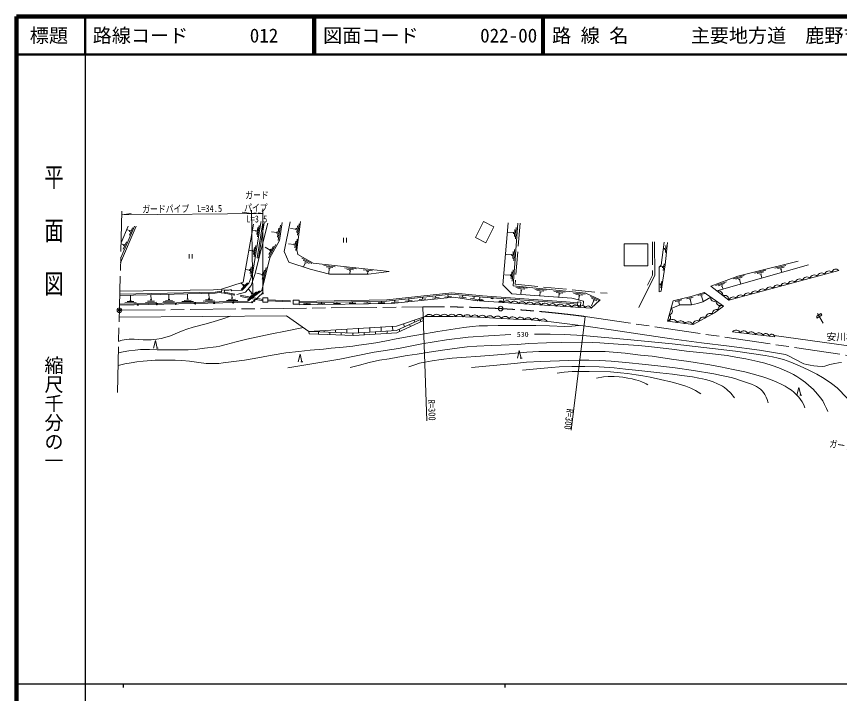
# Model space of a CAD drawing. Units: millimetres, scale not verified. Extents: x 40000 to 680000, y 20000 to 380000.
# Drawn here: x 40000 to 255718, y 202409 to 380000 of the extents above; entities that cross this region are included whole.
import ezdxf
from ezdxf.enums import TextEntityAlignment as Align

# ---------------------------------------------------------------- set-up
doc = ezdxf.new("R2010")
doc.units = ezdxf.units.MM
doc.header["$LTSCALE"] = 1000
doc.header["$PDMODE"] = 32
doc.header["$PDSIZE"] = 500
doc.linetypes.add('CHAIN', pattern=[18.5, 12, -1.5, 3.5, -1.5])
doc.linetypes.add('DASHED', pattern=[7.5, 6, -1.5])
for name, color, linetype, lineweight in [('M-BGD', 7, 'Continuous', 13), ('M-BMK', 2, 'CHAIN', 13), ('M-BMK-SRVR', 3, 'Continuous', 13), ('M-STR-HTXT', 7, 'Continuous', 13), ('M-TTL', 2, 'Continuous', 140), ('M-TTL-BAND', 7, 'Continuous', 25), ('M-TTL-LINE', 7, 'Continuous', 50)]:
    doc.layers.add(name, color=color, linetype=linetype, lineweight=lineweight)
for name, color, linetype in [('M-BMK-HTXT', 7, 'Continuous'), ('M-OTRS', 6, 'Continuous'), ('M-TTL-TXT', 7, 'Continuous')]:
    doc.layers.add(name, color=color, linetype=linetype)
doc.styles.add('@ＭＳ ゴシック', font='')
doc.styles.add('ＭＳ ゴシック', font='')
doc.styles.get('@ＭＳ ゴシック').set_extended_font_data('@MS Gothic')
doc.styles.get('ＭＳ ゴシック').set_extended_font_data('MS Gothic')

msp = doc.modelspace()

# ---------------------------------------------------------------- hatches: boundary and pattern name
at = {"layer": 'M-BGD'}
for points in [[(104637, 307494, -1), (104414, 307294, -1)], [(71653, 304398, -1), (71953, 304405, -0.41421), (71806, 304252, -0.41421)], [(76652, 304505, -1), (76952, 304512, -0.41421), (76805, 304358, -0.41421)], [(81651, 304612, -1), (81951, 304619, -0.41421), (81804, 304465, -0.41421)], [(86650, 304719, -1), (86950, 304726, -0.41421), (86803, 304572, -0.41421)], [(91649, 304826, -1), (91949, 304832, -0.41421), (91802, 304679, -0.41421)], [(96647, 304933, -1), (96947, 304939, -0.41421), (96801, 304786, -0.41421)], [(101646, 305040, -1), (101946, 305046, -0.41421), (101799, 304893, -0.41421)], [(102132, 305387, -0.41421), (102282, 305537, -0.41421), (102432, 305387, -1)], [(161446, 305368, -0.82183), (162434, 305299)], [(164366, 306234), (164990, 306190, -0.84072)], [(166413, 305018, -0.82183), (167401, 304948)]]:
    msp.add_hatch(color=256, dxfattribs=at).paths.add_polyline_path(points)

# ---------------------------------------------------------------- linework, layer by layer
for p, q in [((104918, 325871), (103408, 316611)), ((67302, 315356), (71411, 325024)), ((67337, 316711), (70907, 324967)), ((67436, 320651), (69294, 324988)), ((69727, 323750), (68914, 324102)), ((69586, 322667), (70419, 324595)), ((69630, 323525), (69825, 323975)), ((102806, 323767), (101839, 323926)), ((102772, 323560), (102840, 323974)), ((102956, 322830), (103248, 324606)), ((103154, 322189), (103642, 325149)), ((108273, 323052), (108357, 323606)), ((108433, 322098), (108790, 324471)), ((108611, 321262), (109206, 325217)), ((113288, 324222), (111800, 324408)), ((113262, 324014), (113315, 324431)), ((113474, 323292), (113698, 325078)), ((113698, 322659), (114070, 325636)), ((170519, 322310), (170653, 324105)), ((170774, 321690), (170996, 324681)), ((108315, 323329), (106832, 323552)), ((113196, 318651), (113569, 321628)), ((125677, 321950), (125677, 320750)), ((126477, 321950), (126477, 320750)), ((170287, 323230), (168791, 323341)), ((170271, 323021), (170302, 323439)), ((68133, 320063), (67429, 320368)), ((67991, 318981), (68825, 320908)), ((68035, 319838), (68230, 320288)), ((102091, 317582), (102384, 319358)), ((102290, 316941), (102777, 319901)), ((106499, 318738), (105186, 319463)), ((106057, 316697), (107991, 320199)), ((106182, 317542), (107342, 319643)), ((112787, 320214), (111299, 320400)), ((112761, 320005), (112813, 320422)), ((112973, 319284), (113196, 321070)), ((210062, 318124), (210235, 319915)), ((85280, 317680), (85280, 316480)), ((86080, 317680), (86080, 316480)), ((101942, 318518), (100901, 318699)), ((101907, 318311), (101976, 318726)), ((106364, 318493), (106634, 318983)), ((169857, 317442), (168361, 317553)), ((169841, 317232), (169872, 317651)), ((170089, 316522), (170223, 318317)), ((170344, 315901), (170566, 318893)), ((209850, 319048), (209532, 319079)), ((209830, 318839), (209870, 319257)), ((117377, 315166), (114757, 316627)), ((116707, 315196), (115135, 316072)), ((115775, 315372), (115165, 314278)), ((115958, 315270), (115591, 315474)), ((209513, 313364), (209793, 315142)), ((101111, 313475), (99996, 313658)), ((101076, 313268), (101145, 313682)), ((101260, 312538), (101553, 314314)), ((101459, 311897), (101946, 314857)), ((104430, 311085), (104993, 313418)), ((104534, 310237), (105472, 314126)), ((123545, 314356), (120563, 314681)), ((122916, 314122), (121127, 314317)), ((122198, 313899), (121780, 313944)), ((121989, 313922), (121831, 312475)), ((128990, 313763), (126007, 314087)), ((128361, 313529), (126571, 313724)), ((127642, 313306), (127225, 313351)), ((127433, 313329), (127333, 312405)), ((133283, 313295), (130897, 313555)), ((132336, 313096), (131779, 313157)), ((132057, 313127), (131978, 312399)), ((169695, 311210), (169828, 313005)), ((169949, 310589), (170172, 313581)), ((209357, 314300), (208609, 314417)), ((209324, 314092), (209389, 314507)), ((223592, 307995), (247601, 314850)), ((236374, 313411), (233462, 312692)), ((235864, 312976), (234116, 312544)), ((241673, 314719), (238761, 314000)), ((241163, 314284), (239415, 313852)), ((240565, 313827), (240157, 313727)), ((240361, 313777), (240590, 312848)), ((104420, 312322), (102962, 312674)), ((104354, 312050), (104485, 312594)), ((169462, 312129), (167966, 312241)), ((169447, 311920), (169478, 312339)), ((230715, 312079), (227862, 311152)), ((230237, 311608), (228525, 311052)), ((229674, 311110), (229274, 310980)), ((229474, 311045), (229882, 309791)), ((235266, 312519), (234858, 312418)), ((235062, 312469), (235338, 311349)), ((99529, 309478), (98829, 310142)), ((98920, 308401), (100573, 310142)), ((99336, 309275), (99722, 309681)), ((101759, 307296), (100841, 308482)), ((173837, 308696), (170853, 309001)), ((173210, 308459), (171419, 308642)), ((178843, 308185), (175859, 308490)), ((208821, 309753), (208444, 309813)), ((208789, 309546), (208854, 309961)), ((208888, 308831), (209169, 310609)), ((226063, 310438), (223248, 309400)), ((225604, 309949), (223915, 309326)), ((225060, 309429), (224666, 309283)), ((224863, 309356), (225196, 308453)), ((69888, 305530), (69859, 306894)), ((75268, 305644), (75239, 307014)), ((79948, 305744), (79919, 307119)), ((84855, 305848), (84826, 307228)), ((90462, 305967), (90432, 307354)), ((96492, 306095), (96472, 307017)), ((100545, 305598), (103708, 308046)), ((100994, 306324), (102892, 307794)), ((101538, 307125), (101980, 307468)), ((102282, 305387), (104525, 307394)), ((146436, 305811), (146382, 306338)), ((149922, 306168), (149865, 306723)), ((152237, 306405), (154027, 306588)), ((153132, 306496), (153072, 307078)), ((156045, 306439), (157826, 306181)), ((156936, 306310), (157021, 306895)), ((159872, 305885), (159978, 306604)), ((161336, 305376), (161444, 306460)), ((172493, 308230), (172075, 308273)), ((172284, 308252), (172161, 307051)), ((178216, 307947), (176425, 308130)), ((177499, 307719), (177081, 307762)), ((177290, 307740), (177185, 306714)), ((183827, 307676), (180843, 307981)), ((183200, 307438), (181409, 307621)), ((182483, 307210), (182065, 307253)), ((182274, 307231), (182187, 306378)), ((189021, 307156), (186036, 307455)), ((188394, 306917), (186603, 307096)), ((187678, 306687), (187260, 306729)), ((187469, 306708), (187362, 305639)), ((192693, 305508), (190422, 306553)), ((217397, 306382), (215646, 305964)), ((220292, 307306), (218572, 306778)), ((219721, 306817), (219319, 306693)), ((219520, 306755), (219992, 305206)), ((67022, 304299), (101796, 305043)), ((68401, 304898), (71400, 304962)), ((68994, 305211), (70794, 305249)), ((69678, 305525), (70098, 305534)), ((73781, 305012), (76781, 305076)), ((74375, 305325), (76174, 305363)), ((75058, 305640), (75478, 305648)), ((78462, 305112), (81461, 305176)), ((79055, 305424), (80855, 305463)), ((79738, 305739), (80158, 305748)), ((83368, 305216), (86367, 305280)), ((83961, 305529), (85761, 305567)), ((84645, 305843), (85065, 305852)), ((88975, 305335), (91975, 305399)), ((89569, 305648), (91368, 305686)), ((90252, 305963), (90672, 305971)), ((95005, 305463), (98004, 305527)), ((95598, 305776), (97398, 305814)), ((96282, 306091), (96702, 306100)), ((115227, 304604), (117027, 304629)), ((116127, 304617), (116120, 304959)), ((119009, 304656), (120809, 304680)), ((119909, 304668), (119904, 305021)), ((123113, 304712), (124913, 304736)), ((124013, 304724), (124008, 305088)), ((127172, 304767), (128972, 304792)), ((128072, 304779), (128067, 305155)), ((131008, 304819), (132808, 304844)), ((131908, 304832), (131903, 305218)), ((134789, 304871), (136589, 304895)), ((135689, 304883), (135684, 305280)), ((138250, 304972), (140040, 305156)), ((139145, 305064), (139097, 305532)), ((141962, 305352), (143752, 305536)), ((142857, 305444), (142806, 305942)), ((145541, 305719), (147331, 305902)), ((149027, 306076), (150817, 306259)), ((158982, 306014), (160763, 305756)), ((161336, 305376), (167559, 304937)), ((161446, 305368), (162434, 305299)), ((164990, 306190), (164366, 306234)), ((166413, 305018), (167401, 304948)), ((167559, 304937), (167607, 306005)), ((167559, 304937), (190607, 303447)), ((191306, 305486), (190679, 304123)), ((192113, 305445), (190750, 306072)), ((191465, 305413), (191147, 305559)), ((214363, 305657), (212612, 305238)), ((213762, 305204), (213353, 305107)), ((213557, 305156), (213760, 304309)), ((216795, 305930), (216387, 305832)), ((216591, 305881), (216960, 304331)), ((249748, 301429), (250846, 302063)), ((251446, 299523), (249946, 302121)), ((251096, 301630), (250846, 302063)), ((144272, 300317), (144423, 299857)), ((145792, 300495), (145980, 299921)), ((249796, 300880), (249748, 301429)), ((249796, 300880), (251096, 301630)), ((123609, 297811), (123622, 297117)), ((126606, 297988), (126625, 297012)), ((129603, 298165), (129625, 297017)), ((132600, 298342), (132623, 297192)), ((135597, 298519), (135620, 297366)), ((138594, 298697), (138617, 297540)), ((140316, 297941), (140504, 297366)), ((141428, 299362), (141685, 298579)), ((143054, 299218), (143242, 298644)), ((117615, 297456), (117617, 297326)), ((119118, 297274), (119130, 296673)), ((120612, 297633), (120620, 297222)), ((122121, 297169), (122133, 296568)), ((125124, 297064), (125135, 296463)), ((128126, 296959), (128138, 296358)), ((131124, 297105), (131136, 296504)), ((134121, 297279), (134133, 296679)), ((137118, 297453), (137130, 296853)), ((227707, 297298), (238777, 295980)), ((238608, 296352), (260742, 293266)), ((76663, 293025), (77163, 293025)), ((114572, 289452), (115072, 289452)), ((172038, 290359), (172538, 290359)), ((245318, 280665), (245818, 280665))]:
    msp.add_line(p, q, dxfattribs=at)
at = {"layer": 'M-BGD', "linetype": 'DASHED'}
for p, q in [((104568, 305454), (94403, 307416)), ((104568, 305804), (94460, 307710)), ((105866, 305642), (112542, 305344)), ((105866, 305379), (112542, 305080))]:
    msp.add_line(p, q, dxfattribs=at)
at = {"layer": 'M-BGD'}
for points in [[(67029, 304569), (100629, 305283), (104340, 308157), (106402, 316700), (108912, 321244), (109623, 325973)], [(94551, 308176), (95625, 308168), (95937, 308286), (96261, 308267), (96489, 308010), (99161, 308219), (100934, 310087), (101842, 312381), (104077, 325942)], [(97723, 307095), (100031, 307650), (101496, 309447), (102469, 312354), (105912, 325821)], [(103554, 316597), (103065, 316647), (104596, 325901)], [(111758, 326126), (110184, 318344), (111356, 315525), (116962, 313690), (122082, 312413), (132236, 312399), (137721, 313113), (117777, 315286), (113755, 317529), (113518, 318803), (114444, 326207)], [(168869, 325840), (167505, 309587), (169815, 307209), (185516, 306154), (188578, 305299), (188504, 304130)], [(190607, 303447), (192998, 305698), (189217, 307438), (184025, 307957), (170160, 309373), (171377, 325752)], [(67114, 307934), (91634, 308331), (93773, 308471), (99398, 310331), (102132, 325559)], [(207259, 320863), (207323, 312138), (203085, 303639)], [(209763, 320804), (208950, 314731), (208415, 314239), (208457, 307750), (208957, 307920), (210047, 314828), (210616, 320747)], [(244844, 315811), (233293, 312959), (229083, 311872), (221975, 309250), (223592, 307995)], [(223592, 307995), (226726, 305563), (255506, 313394)], [(67086, 306832), (92081, 307390), (93666, 307660)], [(67094, 307132), (92089, 307690), (93726, 307969)], [(187136, 304863), (184084, 305188), (162161, 306740), (154102, 307534), (137056, 305649), (114089, 305272)], [(187092, 304516), (184039, 304841), (162117, 306393), (154057, 307187), (137012, 305301), (114089, 304926)], [(114119, 304349), (138330, 304679), (154603, 306345), (160786, 305449), (161386, 305874)], [(211553, 303396), (213956, 304390), (216959, 304330), (218525, 304735), (219916, 305162), (221975, 306361)], [(66780, 294749), (67320, 294983), (67674, 295091), (68199, 295182), (68861, 295279), (69568, 295314), (70835, 295314), (72075, 295234), (73216, 295182), (74289, 295171), (75305, 295203), (76003, 295248), (76784, 295361), (77920, 295560), (78894, 295807), (80385, 296261), (81628, 296738), (83728, 297652), (84634, 297968), (86334, 298470), (89360, 299271), (91583, 299868), (94060, 300661), (96108, 301369)], [(66941, 301094), (110734, 301506), (116655, 297399), (139628, 298758), (147117, 301272), (154425, 301339), (160838, 301115), (170231, 300639), (174855, 300386), (180176, 299897), (189236, 298762), (196447, 297683), (203493, 296674), (211708, 295485), (219551, 294393), (226791, 293524), (234759, 292446), (241052, 291450), (241471, 291367), (241980, 291175), (246383, 288878), (247131, 288701), (248022, 288507), (249016, 288362), (249979, 288259), (251264, 288180), (251890, 288310), (253216, 288683), (254442, 288957), (255440, 289117), (256248, 289223)], [(116655, 297399), (116746, 296757), (128443, 296348), (139727, 297004), (146670, 300243), (146649, 301115)], [(116655, 297399), (116746, 296757), (128443, 296348), (139727, 297004), (146670, 300243), (146649, 301115)], [(116655, 297399), (117270, 297339), (128436, 296948), (139578, 297596), (146061, 300621), (146655, 300893)], [(66621, 288442), (68440, 288854), (70025, 289120), (71585, 289377), (73203, 289593), (74282, 289691), (76367, 289820), (79634, 289860), (81589, 289810), (83340, 289735), (85322, 289570), (87783, 289226), (89698, 288976), (90575, 288944), (91748, 288964), (93073, 289011), (94217, 289140), (96261, 289370), (99772, 289859), (102327, 290301), (106975, 291144), (110635, 291733), (113965, 292130), (117010, 292465), (120454, 292756), (122485, 293012), (125647, 293302), (128182, 293550), (129757, 293772), (131782, 294032), (134212, 294434), (137022, 294940), (139526, 295428), (141922, 295873), (143401, 296157), (145427, 296515), (150469, 297355), (153869, 297912), (157268, 298393), (159436, 298659), (161235, 298844), (163434, 298856), (166222, 298931), (170764, 298949), (173299, 298968), (176127, 298906), (179736, 298820), (183655, 298678), (185538, 298752), (187493, 298980)], [(66705, 291777), (68006, 292053), (69410, 292273), (71140, 292506), (72493, 292619), (74911, 292647), (76913, 292600), (78619, 292534), (81184, 292520), (84980, 292572), (86803, 292683), (89281, 292963), (92325, 293367), (93265, 293544), (94932, 293967), (97583, 294657), (100367, 295328), (104056, 296150), (106898, 296788), (110493, 297439), (115234, 298386)], [(111131, 287835), (124734, 290099), (133713, 291904), (140092, 292914), (146267, 294167), (152670, 295202), (158351, 295900), (163730, 296262), (169555, 296550), (169594, 296551)], [(175814, 296671), (179845, 296672), (183672, 296600), (188462, 296359), (201061, 295204), (211851, 294121), (228425, 292171), (236213, 291083), (238170, 290728), (239672, 290373), (240997, 290018), (242003, 289675), (242914, 289320), (245181, 288347), (247713, 287188), (249807, 286136), (251214, 285344), (252516, 284504), (253604, 283747), (255099, 282559), (257709, 279905)], [(75913, 293025), (76413, 295025), (76913, 293025)], [(127448, 287895), (129870, 288544), (132477, 289208), (135189, 289814), (137653, 290235), (139960, 290656), (142401, 291044), (145049, 291465), (148178, 291943), (151618, 292444), (156107, 293125), (158161, 293352), (160622, 293522), (164387, 293700), (167046, 293781), (171280, 293943), (174321, 294195), (178943, 294364), (182874, 294454), (188092, 294568), (191095, 294511), (192906, 294414), (195181, 294244), (198986, 293960), (203129, 293668), (207258, 293240), (211723, 292721), (215609, 292244), (220836, 291684), (226234, 291035), (228557, 290655), (231196, 290186), (234261, 289521), (236147, 289035), (238037, 288443), (239810, 287811), (241243, 287253), (242598, 286595), (243610, 286078), (244525, 285552), (245593, 284856), (246818, 283955), (247700, 283235), (248795, 282204), (249953, 280918), (250732, 280009), (251314, 279152), (251816, 278245), (252302, 277202), (252610, 276384)], [(113822, 289452), (114322, 291452), (114822, 289452)], [(142830, 288070), (144367, 288669), (145650, 289042), (147052, 289366), (148931, 289669), (151313, 289993), (154164, 290332), (157893, 290663), (160358, 290854), (163981, 291107), (169112, 291548), (170749, 291663), (173732, 291941), (176867, 292080), (180077, 292156), (182446, 292130), (187564, 292118), (191716, 292143), (194281, 292092), (196417, 291979), (199557, 291688), (203550, 291170), (206629, 290866), (211646, 290121), (216209, 289464), (221741, 288614), (224562, 288098), (227806, 287431), (230856, 286746), (233781, 285959), (235877, 285364), (237605, 284748), (239066, 284182), (240611, 283474), (241455, 283027), (242270, 282511), (243104, 281945), (243740, 281458), (244257, 280962), (245052, 280128), (245508, 279562), (245919, 278962), (246346, 278098), (246644, 277353)], [(171288, 290359), (171788, 292359), (172288, 290359)], [(159256, 287942), (164015, 288353), (168690, 288791), (171299, 289021), (173678, 289283), (177453, 289521), (179889, 289554), (184770, 289749), (187438, 289808), (190051, 289819), (192915, 289733), (195866, 289576), (199690, 289225), (204875, 288738), (208908, 288288), (212677, 287797), (217468, 287158), (222734, 286275), (224765, 285847), (226544, 285474), (227626, 285204), (228551, 284923), (229765, 284533), (231355, 283987), (232632, 283527), (233438, 283187), (233946, 282949), (234471, 282635), (235019, 282206), (235398, 281806), (235787, 281352), (236167, 280815), (236497, 280177), (236751, 279532), (237016, 278662)], [(172593, 287224), (175448, 287509), (180194, 287960), (182196, 288069), (185524, 288183), (188970, 288206), (192701, 288092), (196684, 287817), (199612, 287521), (203126, 287166), (208632, 286487), (211958, 286149), (214344, 285847), (217190, 285464), (218866, 285166), (219836, 284978), (220618, 284773), (221514, 284510), (222559, 284168), (223756, 283681), (224527, 283316), (225046, 283014), (225537, 282660), (226199, 282146), (227217, 281175), (228176, 280011)], [(181699, 286478), (183524, 286727), (185667, 286875), (190067, 286863), (195674, 286806), (198292, 286566), (200121, 286357), (202432, 286036), (204141, 285766), (206050, 285357), (208791, 284776), (211829, 284076), (214053, 283475), (215432, 283015), (216711, 282506), (217960, 281877), (219379, 281058)], [(192061, 285108), (193879, 285490), (195080, 285603), (196672, 285577), (197980, 285487), (198899, 285376), (200199, 285158), (201347, 284926), (202228, 284708), (203014, 284477), (203867, 284182), (204500, 283895), (205064, 283609), (205483, 283374)], [(244568, 280665), (245068, 282665), (245568, 280665)]]:
    msp.add_lwpolyline(points, dxfattribs=at)
for points in [[(162406, 326218), (165136, 324813), (162987, 320656), (160266, 322057)], [(199261, 320390), (205431, 320390), (205431, 314624), (199261, 314624)], [(93796, 308323), (94551, 308176), (94397, 307386), (93641, 307534)], [(212151, 305436), (210592, 300114), (217320, 299179), (222980, 302274), (225319, 304011), (220217, 307596), (216808, 306550)], [(104568, 306236), (105866, 306236), (105866, 305049), (104568, 305049)], [(112542, 305584), (114089, 305584), (114089, 304576), (112542, 304576)], [(187170, 305123), (187909, 305029), (187804, 304211), (187065, 304306)]]:
    msp.add_lwpolyline(points, close=True, dxfattribs=at)
at = {"layer": 'M-BGD', "linetype": 'DASHED'}
for points in [[(172017, 325765), (170694, 309774), (194815, 307381)], [(206675, 320869), (206716, 312177), (205378, 309500)]]:
    msp.add_lwpolyline(points, dxfattribs=at)
at = {"layer": 'M-BGD'}
for centre in [(104525, 307394), (71803, 304401), (76802, 304508), (81801, 304615), (86800, 304722), (91799, 304829), (96797, 304936), (101796, 305043), (102282, 305387)]:
    msp.add_circle(centre, 150, dxfattribs=at)
for centre, radius, start, end in [((252965, 312092), 1160, 45.70647, 164.73609), ((254750, 312756), 989, 40.17305, 170.26951), ((245246, 309992), 1160, 45.70647, 164.73609), ((247176, 310517), 1160, 45.70647, 164.73609), ((249106, 311042), 1160, 45.70647, 164.73609), ((251036, 311567), 1160, 45.70647, 164.73609), ((235597, 307367), 1160, 45.70647, 164.73609), ((237527, 307892), 1160, 45.70647, 164.73609), ((239457, 308417), 1160, 45.70647, 164.73609), ((241386, 308942), 1160, 45.70647, 164.73609), ((243316, 309467), 1160, 45.70647, 164.73609), ((222840, 306144), 892, 165.93626, 303.87209), ((223882, 306737), 1290, 1.3752, 102.99711), ((225606, 305724), 1131, 351.82763, 112.54468), ((227869, 305233), 1190, 46.529, 163.91356), ((229807, 305791), 1160, 45.70647, 164.73609), ((231737, 306316), 1160, 45.70647, 164.73609), ((233667, 306841), 1160, 45.70647, 164.73609), ((161933, 305236), 505, 7.1353, 164.79349), ((164682, 306266), 318, 185.84053, 346.05826), ((166900, 304886), 505, 7.1353, 164.79349), ((168519, 304285), 1160, 26.78574, 145.81536), ((170515, 304156), 1160, 26.78574, 145.81536), ((172511, 304027), 1160, 26.78574, 145.81536), ((174506, 303898), 1160, 26.78574, 145.81536), ((176502, 303769), 1160, 26.78574, 145.81536), ((178498, 303640), 1160, 26.78574, 145.81536), ((180494, 303511), 1160, 26.78574, 145.81536), ((182490, 303382), 1160, 26.78574, 145.81536), ((184486, 303253), 1160, 26.78574, 145.81536), ((186481, 303124), 1160, 26.78574, 145.81536), ((188257, 303385), 785, 12.04573, 160.55537), ((224494, 305311), 1160, 175.38937, 294.41899), ((189799, 303235), 836, 14.71733, 157.88377), ((210974, 302675), 925, 276.12451, 51.2106), ((221803, 300959), 1160, 59.16245, 178.19207), ((223455, 302072), 1064, 61.37463, 186.2569), ((224842, 303238), 908, 58.33441, 194.85215), ((148122, 300693), 1160, 31.00913, 150.03876), ((150122, 300711), 1160, 31.00913, 150.03876), ((152122, 300729), 1160, 31.00913, 150.03876), ((154113, 300733), 1160, 30.12656, 149.17783), ((156095, 300692), 1160, 28.48646, 147.51608), ((158094, 300622), 1160, 28.48646, 147.51608), ((160091, 300550), 1160, 28.36172, 147.39279), ((162081, 300463), 1160, 27.58215, 146.61178), ((164078, 300361), 1160, 27.58215, 146.61178), ((166076, 300260), 1160, 27.58215, 146.61178), ((168073, 300159), 1160, 27.58215, 146.61178), ((170070, 300056), 1160, 27.48353, 146.51334), ((172065, 299949), 1160, 27.35553, 146.38515), ((174059, 299836), 1160, 27.09862, 146.13538), ((176034, 299686), 1160, 25.22875, 144.25837), ((178026, 299503), 1160, 25.22875, 144.25837), ((210493, 301034), 925, 276.12451, 51.2106), ((211923, 299105), 1388, 28.10956, 136.06331), ((214057, 299038), 1160, 22.57162, 141.60124), ((216116, 298553), 1357, 27.44144, 136.73142), ((218302, 299246), 984, 53.44294, 183.91157), ((220048, 299999), 1160, 59.16245, 178.19207), ((228631, 296595), 1160, 23.69961, 142.72923), ((230617, 296358), 1160, 23.69961, 142.72923), ((232603, 296122), 1160, 23.69961, 142.72923), ((234589, 295886), 1160, 23.69961, 142.72923), ((236422, 295970), 860, 12.81502, 153.61381), ((237992, 295848), 796, 9.55206, 156.87678)]:
    msp.add_arc(centre, radius, start, end, dxfattribs=at)
at = {"layer": 'M-BMK'}
for p, q in [((66442, 281372), (67646, 328918)), ((66988, 302945), (146506, 303822)), ((189041, 301302), (301629, 284636))]:
    msp.add_line(p, q, dxfattribs=at)
msp.add_arc((150082, 3843), 300000, 82.53836, 90.68308, dxfattribs=at)
at = {"layer": 'M-BMK-SRVR'}
for centre in [(66988, 302945), (166902, 303371)]:
    msp.add_circle(centre, 600, dxfattribs=at)
at = {"layer": 'M-OTRS'}
msp.add_point((66988, 302945), dxfattribs=at)
at = {"layer": 'M-STR-HTXT'}
for p, q in [((67621, 327953), (104539, 328360)), ((67621, 327953), (70049, 328322)), ((101592, 328328), (99157, 328643)), ((101966, 307237), (101576, 329234)), ((101592, 328328), (102806, 328512)), ((104539, 328360), (103321, 328518)), ((104567, 307709), (104537, 329540)), ((146506, 303822), (147521, 273945)), ((189041, 301302), (185375, 271529))]:
    msp.add_line(p, q, dxfattribs=at)
at = {"layer": 'M-TTL'}
for p, q in [((40000, 380000), (40000, 20000)), ((680000, 380000), (40000, 380000))]:
    msp.add_line(p, q, dxfattribs=at)
at = {"layer": 'M-TTL-BAND'}
for p, q in [((58000, 370000), (58000, 20000)), ((40000, 205000), (579000, 205000)), ((68000, 205000), (68000, 204000)), ((168000, 205000), (168000, 204000))]:
    msp.add_line(p, q, dxfattribs=at)
at = {"layer": 'M-TTL-LINE'}
for p, q in [((58000, 380000), (58000, 370000)), ((117750, 380000), (117750, 370000)), ((118250, 380000), (118250, 370000)), ((177750, 380000), (177750, 370000)), ((178250, 380000), (178250, 370000)), ((40000, 370000), (680000, 370000))]:
    msp.add_line(p, q, dxfattribs=at)

# ---------------------------------------------------------------- texts
at = {"layer": 'M-BGD', "style": 'ＭＳ ゴシック'}
msp.add_text('530', height=1320, rotation=1.101, dxfattribs=at).set_placement((172684, 296611), align=Align.MIDDLE_CENTER)
at = {"layer": 'M-BMK-HTXT', "style": 'ＭＳ ゴシック'}
msp.add_text('安川橋', height=1833, rotation=359.95, dxfattribs=at).set_placement((252299, 294494), align=Align.BOTTOM_LEFT)
at = {"layer": 'M-STR-HTXT', "style": 'ＭＳ ゴシック', "width": 0.8}
for s, p in [('ガード', (103030, 331667)), ('パイプ', (102739, 328332)), ('L=3.5', (102993, 325412))]:
    msp.add_text(s, height=1833, dxfattribs=at).set_placement(p, align=Align.BOTTOM_CENTER)
for s, rotation, p in [('ガードパイプ\u3000L=34.5', 0.632, (83448, 328076)), ('ガードレール', 351.579, (258969, 265626))]:
    msp.add_text(s, height=1833, rotation=rotation, dxfattribs=at).set_placement(p, align=Align.BOTTOM_CENTER)
msp.add_text('R=300', height=1833, rotation=271.947, dxfattribs=at).set_placement((147521, 273945), align=Align.BOTTOM_RIGHT)
msp.add_text('R=300', height=1833, rotation=262.981, dxfattribs=at).set_placement((185375, 271529), align=Align.TOP_RIGHT)
at = {"layer": 'M-TTL-BAND', "style": '@ＭＳ ゴシック', "width": 1.4}
msp.add_text('平  面  図', height=3666, rotation=270, dxfattribs=at).set_placement((49777, 306475), align=Align.MIDDLE_RIGHT)
at = {"layer": 'M-TTL-BAND', "style": '@ＭＳ ゴシック'}
msp.add_text('縮尺千分の一', height=3666, rotation=270, dxfattribs=at).set_placement((49777, 261030), align=Align.MIDDLE_RIGHT)
at = {"layer": 'M-TTL-TXT', "style": 'ＭＳ ゴシック'}
msp.add_text('標題', height=3666, dxfattribs=at).set_placement((48500, 375000), align=Align.MIDDLE_CENTER)
for s, p in [('路線コード', (60000, 375000)), ('012', (101142, 375000)), ('図面コード', (120380, 375000)), ('022-00', (161521, 375000)), ('路 線 名', (180380, 375000)), ('主要地方道\u3000鹿野吉賀線', (216734, 375000))]:
    msp.add_text(s, height=3666, dxfattribs=at).set_placement(p, align=Align.MIDDLE_LEFT)

doc.saveas('drawing.dxf')
